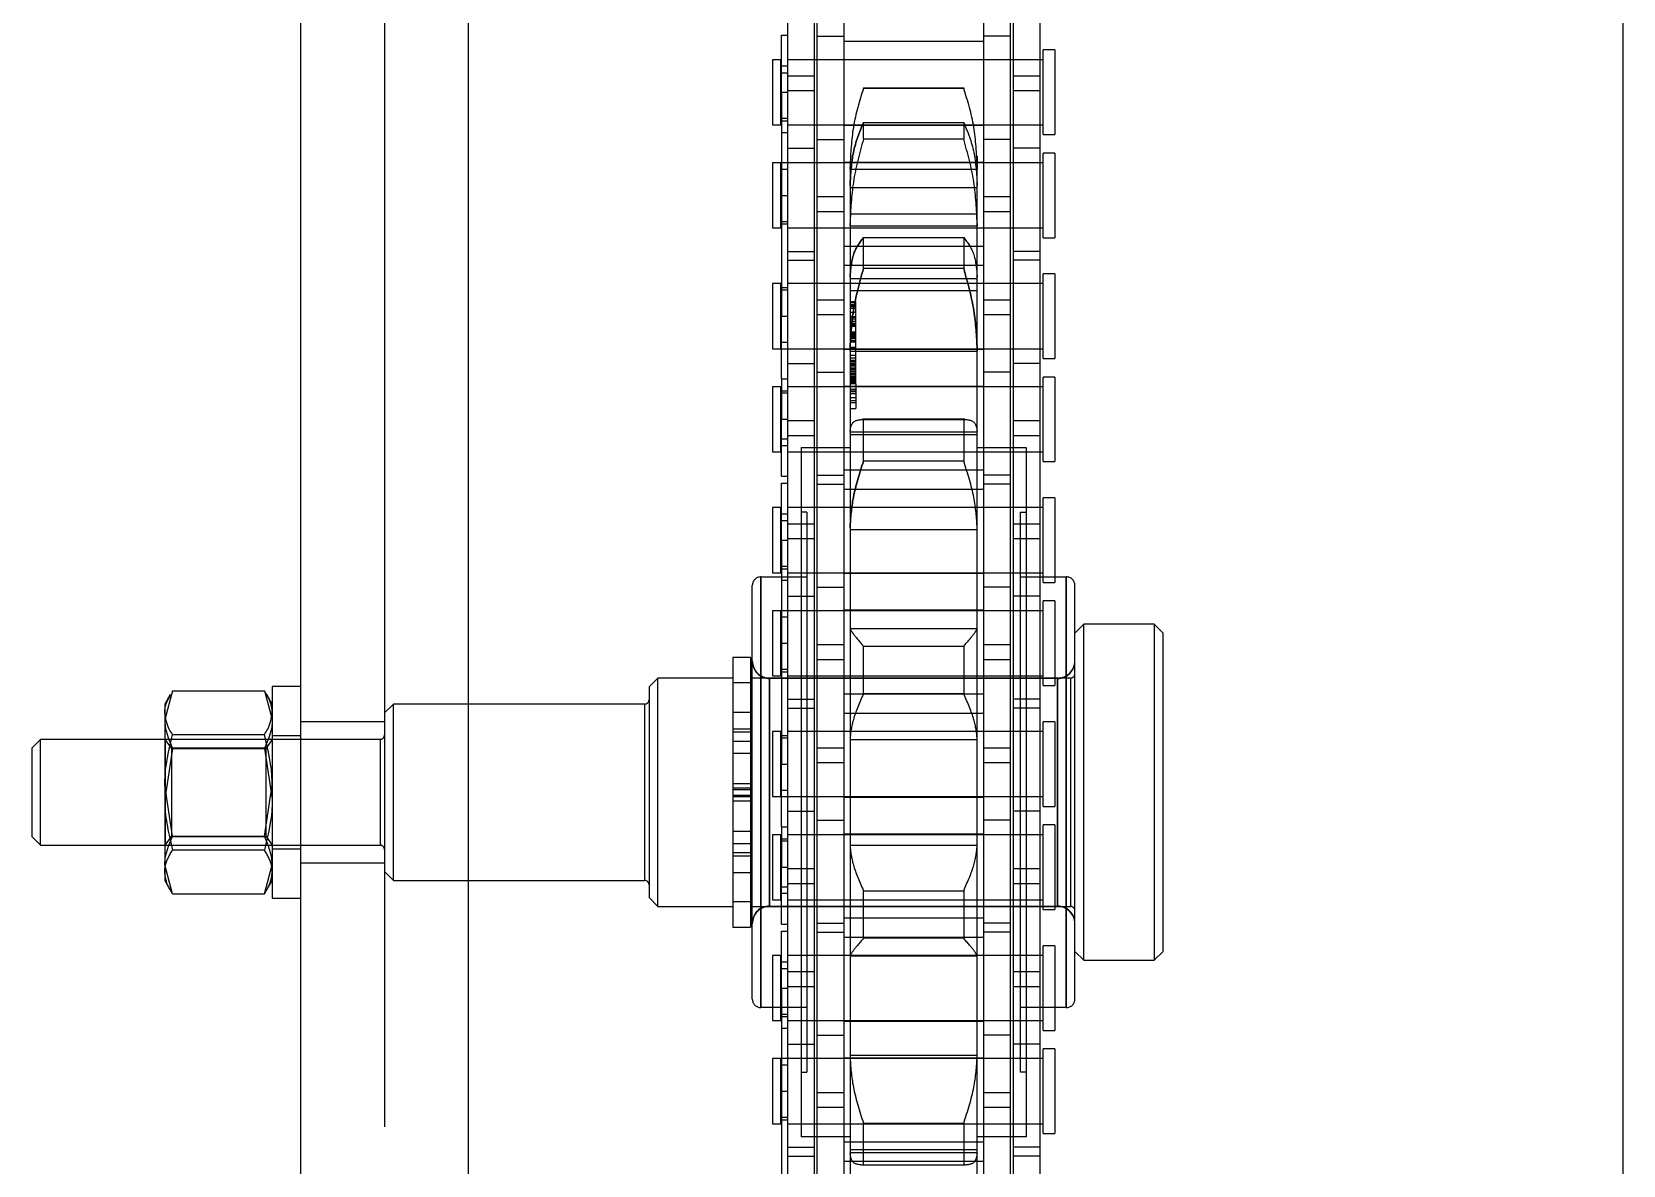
# Model space of a CAD drawing. Header units: metres. Extents: x 0 to 63075, y 0 to 44550.
# Drawn here: x 14085.4 to 14175.6, y 28495 to 28559.3 of the extents above; entities that cross this region are included whole.
import ezdxf

# ---------------------------------------------------------------- set-up
doc = ezdxf.new("R2010")
doc.units = ezdxf.units.M
doc.header["$LTSCALE"] = 75
doc.linetypes.add('HIDDEN2', pattern=[4.7625, 3.175, -1.5875])
for name, color, linetype in [('SDM', 7, 'Continuous'), ('SL4', 4, 'Continuous'), ('ST1', 7, 'HIDDEN2')]:
    doc.layers.add(name, color=color, linetype=linetype)

# ---------------------------------------------------------------- blocks, each defined once
blk = doc.blocks.new('A$Ca53c419a')
at = {"layer": 'SL4'}
for p, q in [((2113.08, 511), (2112.58, 510.5)), ((2118.08, 511), (2113.08, 511)), ((2118.58, 510.5), (2118.08, 511)), ((2112.58, 510.5), (2112.58, 503.465)), ((2112.58, 510.5), (2118.58, 510.5)), ((2118.58, 503.465), (2118.58, 510.5)), ((2109.825, 503.018), (2111.461, 503.465)), ((2109.825, 503.018), (2110.062, 503.162)), ((2109.825, 503.018), (2109.825, 497.812)), ((2110.58, 503.465), (2110.042, 503.154)), ((2111.461, 503.465), (2110.58, 503.465)), ((2115.975, 503.465), (2111.461, 503.465)), ((2113.098, 503.018), (2115.975, 503.465)), ((2113.098, 503.018), (2113.098, 497.812)), ((2120.094, 503.465), (2115.975, 503.465)), ((2118.853, 503.018), (2118.853, 497.812)), ((2120.58, 503.465), (2120.094, 503.465)), ((2121.118, 503.154), (2120.58, 503.465)), ((2121.335, 503.018), (2121.335, 497.812)), ((2109.58, 497.365), (2109.58, 495.765)), ((2121.58, 497.365), (2109.58, 497.365)), ((2109.825, 497.812), (2111.461, 497.365)), ((2109.825, 497.812), (2110.062, 497.668)), ((2110.042, 497.676), (2110.58, 497.365)), ((2113.098, 497.812), (2115.975, 497.365)), ((2120.58, 497.365), (2121.118, 497.676)), ((2121.58, 495.765), (2121.58, 497.365)), ((2334.737, 495.765), (1009.762, 495.765)), ((1009.762, 486.24), (2334.737, 486.24)), ((1009.762, 420.765), (2334.737, 420.765))]:
    blk.add_line(p, q, dxfattribs=at)
for points, knots in [([(2111.461, 503.465), (2111.5, 503.465), (2112.053, 503.458), (2112.594, 503.23), (2113.098, 503.018)], [0, 0, 0, 0, 0.070201, 1, 1, 1, 1]), ([(2115.975, 503.465), (2116.044, 503.465), (2117.015, 503.458), (2117.968, 503.23), (2118.853, 503.018)], [0, 0, 0, 0, 0.070201, 1, 1, 1, 1]), ([(2118.853, 503.018), (2118.957, 503.086), (2119.362, 503.348), (2119.782, 503.415), (2120.094, 503.465)], [0, 0, 0, 0, 0.257551, 1, 1, 1, 1]), ([(2120.094, 503.465), (2120.207, 503.46), (2120.547, 503.443), (2120.877, 503.253), (2121.098, 503.126)], [0, 0, 0, 0, 0.332546, 1, 1, 1, 1]), ([(2111.461, 497.365), (2111.5, 497.365), (2112.053, 497.372), (2112.594, 497.6), (2113.098, 497.812)], [0, 0, 0, 0, 0.070201, 1, 1, 1, 1]), ([(2115.975, 497.365), (2116.044, 497.365), (2117.015, 497.372), (2117.968, 497.6), (2118.853, 497.812)], [0, 0, 0, 0, 0.070201, 1, 1, 1, 1]), ([(2118.853, 497.812), (2118.957, 497.744), (2119.362, 497.482), (2119.782, 497.415), (2120.094, 497.365)], [0, 0, 0, 0, 0.257551, 1, 1, 1, 1]), ([(2120.094, 497.365), (2120.207, 497.372), (2120.627, 497.396), (2121.036, 497.636), (2121.335, 497.812)], [0, 0, 0, 0, 0.268634, 1, 1, 1, 1])]:
    blk.add_open_spline(points, degree=3, knots=knots, dxfattribs=at)
at = {"layer": 'ST1'}
for p, q in [((2112.307, 503.018), (2112.307, 497.812)), ((2112.58, 503.465), (2112.58, 491.25)), ((2112.58, 503.465), (2112.58, 503.44)), ((2118.58, 503.44), (2112.58, 503.44)), ((2112.58, 503.44), (2113.08, 503.089)), ((2117.837, 503.089), (2113.08, 503.089)), ((2113.08, 503.089), (2113.08, 497.715)), ((2118.062, 503.018), (2115.185, 503.465)), ((2118.08, 503.089), (2117.837, 503.089)), ((2118.062, 503.018), (2118.062, 497.812)), ((2118.08, 503.089), (2118.58, 503.44)), ((2118.08, 497.715), (2118.08, 503.089)), ((2118.58, 491.25), (2118.58, 503.465)), ((2118.58, 503.44), (2118.58, 503.465)), ((2121.335, 503.018), (2119.699, 503.465)), ((2112.38, 497.365), (2112.38, 495.765)), ((2113.08, 497.715), (2112.58, 497.365)), ((2113.08, 497.715), (2118.08, 497.715)), ((2118.062, 497.812), (2115.185, 497.365)), ((2118.58, 497.365), (2118.08, 497.715)), ((2118.78, 495.765), (2118.78, 497.365)), ((2121.335, 497.812), (2119.699, 497.365)), ((2111.58, 495.765), (2111.58, 491.003)), ((2119.58, 491.003), (2119.58, 495.765)), ((2334.737, 491.003), (1009.762, 491.003)), ((2111.08, 491), (2110.58, 490.5)), ((2120.08, 491), (2111.08, 491)), ((2118.58, 491.25), (2112.58, 491.25)), ((2120.58, 490.5), (2120.08, 491)), ((2110.58, 490.5), (2120.58, 490.5)), ((2110.58, 490.5), (2110.58, 476.25)), ((2120.58, 476.25), (2120.58, 490.5)), ((1009.762, 486.24), (2334.737, 486.24)), ((2109.605, 476), (2109.105, 475.5)), ((2121.555, 476), (2109.605, 476)), ((2120.58, 476.25), (2110.627, 476.25)), ((2122.055, 475.5), (2121.555, 476)), ((2109.105, 475.5), (2122.055, 475.5)), ((2109.105, 475.5), (2109.105, 471.245)), ((2122.055, 471.245), (2122.055, 475.5)), ((2123.223, 471.245), (2107.937, 471.245)), ((2107.937, 471.245), (2107.937, 470.245)), ((2109.38, 471.245), (2109.38, 470.145)), ((2109.38, 471.245), (2109.38, 470.245)), ((2111.033, 471.245), (2111.033, 470.245)), ((2111.984, 471.245), (2111.984, 470.245)), ((2112.159, 471.245), (2112.159, 470.245)), ((2112.676, 471.245), (2112.676, 470.245)), ((2113.38, 471.245), (2113.38, 470.245)), ((2115.08, 470.245), (2115.08, 471.245)), ((2115.33, 471.245), (2115.33, 470.245)), ((2115.419, 471.245), (2115.419, 470.245)), ((2115.741, 471.245), (2115.741, 470.245)), ((2115.83, 471.245), (2115.83, 470.245)), ((2116.08, 471.245), (2116.08, 470.245)), ((2117.78, 470.245), (2117.78, 471.245)), ((2118.484, 471.245), (2118.484, 470.245)), ((2119.001, 471.245), (2119.001, 470.245)), ((2119.176, 471.245), (2119.176, 470.245)), ((2120.127, 471.245), (2120.127, 470.245)), ((2121.78, 470.145), (2121.78, 471.245)), ((2121.78, 470.245), (2121.78, 471.245)), ((2123.223, 470.245), (2123.223, 471.245)), ((2103.854, 470.145), (2127.306, 470.145)), ((2123.223, 470.245), (2107.937, 470.245)), ((2109.105, 470.145), (2109.105, 452.105)), ((2122.055, 452.105), (2122.055, 470.145)), ((2103.365, 469.656), (2127.795, 469.656)), ((2103.365, 467.056), (2103.365, 469.656)), ((2127.795, 469.656), (2103.365, 469.656)), ((2127.795, 469.656), (2127.795, 467.056)), ((2104.476, 468.489), (2091.776, 468.489)), ((2100.473, 469), (2096.783, 469)), ((2096.783, 469), (2096.783, 468.526)), ((2096.783, 468.526), (2100.473, 468.526)), ((2097.009, 468.489), (2097.009, 468.157)), ((2097.152, 468.526), (2097.152, 468.157)), ((2098.628, 468.489), (2098.628, 468.157)), ((2100.104, 468.157), (2100.104, 468.526)), ((2100.473, 468.526), (2100.473, 469)), ((2100.473, 466.637), (2100.473, 468.489)), ((2102.18, 468.157), (2102.18, 468.489)), ((2106.321, 469), (2102.631, 469)), ((2102.631, 469), (2102.631, 468.526)), ((2102.631, 468.526), (2106.321, 468.526)), ((2102.857, 468.489), (2102.857, 468.157)), ((2103, 468.526), (2103, 468.157)), ((2104.476, 468.489), (2104.476, 468.157)), ((2104.476, 468.489), (2107.707, 468.489)), ((2105.583, 468.489), (2105.583, 468.157)), ((2105.952, 468.157), (2105.952, 468.526)), ((2106.321, 468.526), (2106.321, 469)), ((2107.707, 468.489), (2107.707, 468.157)), ((2108.097, 468.489), (2108.097, 468.157)), ((2108.097, 468.489), (2111.328, 468.489)), ((2109.105, 469.168), (2109.105, 452.832)), ((2122.03, 469.168), (2109.13, 469.168)), ((2109.13, 469.168), (2109.13, 452.832)), ((2109.13, 469.168), (2122.03, 469.168)), ((2113.173, 469), (2109.483, 469)), ((2109.483, 469), (2109.483, 468.526)), ((2109.483, 468.526), (2113.173, 468.526)), ((2109.852, 468.526), (2109.852, 468.157)), ((2110.221, 468.489), (2110.221, 468.157)), ((2111.328, 468.489), (2111.328, 468.157)), ((2113.624, 468.489), (2111.328, 468.489)), ((2112.804, 468.157), (2112.804, 468.526)), ((2112.947, 468.489), (2112.947, 468.157)), ((2113.173, 468.526), (2113.173, 469)), ((2113.624, 468.489), (2117.176, 468.489)), ((2113.624, 468.489), (2113.624, 468.157)), ((2119.021, 469), (2115.331, 469)), ((2115.331, 469), (2115.331, 468.526)), ((2115.331, 468.526), (2119.021, 468.526)), ((2115.331, 468.489), (2115.331, 466.637)), ((2115.7, 468.526), (2115.7, 468.157)), ((2117.176, 468.489), (2117.176, 468.157)), ((2129.876, 468.489), (2117.176, 468.489)), ((2118.652, 468.157), (2118.652, 468.526)), ((2118.795, 468.489), (2118.795, 468.157)), ((2119.021, 468.526), (2119.021, 469)), ((2122.03, 452.832), (2122.03, 469.168)), ((2122.055, 452.832), (2122.055, 469.168)), ((2125.873, 469), (2122.183, 469)), ((2122.183, 469), (2122.183, 468.526)), ((2122.183, 468.526), (2125.873, 468.526)), ((2122.409, 468.489), (2122.409, 468.157)), ((2122.552, 468.526), (2122.552, 468.157)), ((2124.028, 468.489), (2124.028, 468.157)), ((2125.504, 468.157), (2125.504, 468.526)), ((2125.873, 468.526), (2125.873, 469)), ((2125.873, 466.637), (2125.873, 468.489)), ((2127.58, 468.157), (2127.58, 468.489)), ((2131.721, 469), (2128.031, 469)), ((2128.031, 469), (2128.031, 468.526)), ((2128.031, 468.526), (2131.721, 468.526)), ((2128.257, 468.489), (2128.257, 468.157)), ((2128.4, 468.526), (2128.4, 468.157)), ((2129.876, 468.489), (2129.876, 468.157)), ((2129.876, 468.489), (2133.107, 468.489)), ((2130.983, 468.489), (2130.983, 468.157)), ((2131.352, 468.157), (2131.352, 468.526)), ((2131.721, 468.526), (2131.721, 469)), ((2133.107, 468.489), (2133.107, 468.157)), ((2133.497, 468.489), (2133.497, 468.157)), ((2133.497, 468.489), (2136.728, 468.489)), ((2138.573, 469), (2134.883, 469)), ((2134.883, 469), (2134.883, 468.526)), ((2134.883, 468.526), (2138.573, 468.526)), ((2135.252, 468.526), (2135.252, 468.157)), ((2135.621, 468.489), (2135.621, 468.157)), ((2136.728, 468.489), (2136.728, 468.157)), ((2139.024, 468.489), (2136.728, 468.489)), ((2138.204, 468.157), (2138.204, 468.526)), ((2138.347, 468.489), (2138.347, 468.157)), ((2138.573, 468.526), (2138.573, 469)), ((2139.024, 468.489), (2142.576, 468.489)), ((2139.024, 468.489), (2139.024, 468.157)), ((2144.421, 469), (2140.731, 469)), ((2140.731, 469), (2140.731, 468.526)), ((2140.731, 468.526), (2144.421, 468.526)), ((2140.731, 468.489), (2140.731, 466.637)), ((2141.1, 468.526), (2141.1, 468.157)), ((2142.576, 468.489), (2142.576, 468.157)), ((2155.276, 468.489), (2142.576, 468.489)), ((2144.052, 468.157), (2144.052, 468.526)), ((2144.195, 468.489), (2144.195, 468.157)), ((2144.421, 468.526), (2144.421, 469)), ((2151.273, 469), (2147.583, 469)), ((2147.583, 469), (2147.583, 468.526)), ((2147.583, 468.526), (2151.273, 468.526)), ((2147.809, 468.489), (2147.809, 468.157)), ((2147.952, 468.526), (2147.952, 468.157)), ((2149.428, 468.489), (2149.428, 468.157)), ((2150.904, 468.157), (2150.904, 468.526)), ((2151.273, 468.526), (2151.273, 469)), ((2151.273, 466.637), (2151.273, 468.489)), ((2152.98, 468.157), (2152.98, 468.489)), ((2157.121, 469), (2153.431, 469)), ((2153.431, 469), (2153.431, 468.526)), ((2153.431, 468.526), (2157.121, 468.526)), ((2153.657, 468.489), (2153.657, 468.157)), ((2153.8, 468.526), (2153.8, 468.157)), ((2155.276, 468.489), (2155.276, 468.157)), ((2155.276, 468.489), (2158.507, 468.489)), ((2156.383, 468.489), (2156.383, 468.157)), ((2156.752, 468.157), (2156.752, 468.526)), ((2157.121, 468.526), (2157.121, 469)), ((2158.507, 468.489), (2158.507, 468.157)), ((2094.951, 468.157), (2085.856, 468.157)), ((2094.951, 468.157), (2094.951, 466.637)), ((2101.301, 468.157), (2094.951, 468.157)), ((2095.453, 468.157), (2095.453, 466.637)), ((2096.783, 468.157), (2096.783, 466.637)), ((2096.783, 468.157), (2096.783, 453.659)), ((2100.473, 453.659), (2100.473, 468.157)), ((2101.301, 468.157), (2101.301, 466.637)), ((2110.396, 468.157), (2101.301, 468.157)), ((2102.631, 468.157), (2102.631, 466.637)), ((2102.631, 468.157), (2102.631, 453.659)), ((2104.548, 466.637), (2104.548, 468.157)), ((2105.408, 468.157), (2105.408, 466.637)), ((2106.321, 466.637), (2106.321, 468.157)), ((2106.321, 453.659), (2106.321, 468.157)), ((2109.483, 468.157), (2109.483, 466.637)), ((2109.483, 468.157), (2109.483, 453.659)), ((2111.256, 468.157), (2110.396, 468.157)), ((2110.396, 466.637), (2110.396, 468.157)), ((2120.351, 468.157), (2111.256, 468.157)), ((2111.256, 468.157), (2111.256, 466.637)), ((2113.173, 466.637), (2113.173, 468.157)), ((2113.173, 453.659), (2113.173, 468.157)), ((2114.503, 468.157), (2114.503, 466.637)), ((2115.331, 468.157), (2115.331, 453.659)), ((2119.021, 466.637), (2119.021, 468.157)), ((2119.021, 453.659), (2119.021, 468.157)), ((2120.351, 468.157), (2120.351, 466.637)), ((2126.701, 468.157), (2120.351, 468.157)), ((2120.853, 468.157), (2120.853, 466.637)), ((2122.183, 468.157), (2122.183, 466.637)), ((2122.183, 468.157), (2122.183, 453.659)), ((2125.873, 453.659), (2125.873, 468.157)), ((2126.701, 468.157), (2126.701, 466.637)), ((2135.796, 468.157), (2126.701, 468.157)), ((2128.031, 468.157), (2128.031, 466.637)), ((2128.031, 468.157), (2128.031, 453.659)), ((2129.948, 466.637), (2129.948, 468.157)), ((2130.808, 468.157), (2130.808, 466.637)), ((2131.721, 466.637), (2131.721, 468.157)), ((2131.721, 453.659), (2131.721, 468.157)), ((2134.883, 468.157), (2134.883, 466.637)), ((2134.883, 468.157), (2134.883, 453.659)), ((2136.656, 468.157), (2135.796, 468.157)), ((2135.796, 466.637), (2135.796, 468.157)), ((2145.751, 468.157), (2136.656, 468.157)), ((2136.656, 468.157), (2136.656, 466.637)), ((2138.573, 466.637), (2138.573, 468.157)), ((2138.573, 453.659), (2138.573, 468.157)), ((2139.903, 468.157), (2139.903, 466.637)), ((2140.731, 468.157), (2140.731, 453.659)), ((2144.421, 466.637), (2144.421, 468.157)), ((2144.421, 453.659), (2144.421, 468.157)), ((2145.751, 468.157), (2145.751, 466.637)), ((2152.101, 468.157), (2145.751, 468.157)), ((2146.253, 468.157), (2146.253, 466.637)), ((2147.583, 468.157), (2147.583, 466.637)), ((2147.583, 468.157), (2147.583, 453.659)), ((2151.273, 453.659), (2151.273, 468.157)), ((2152.101, 468.157), (2152.101, 466.637)), ((2161.196, 468.157), (2152.101, 468.157)), ((2153.431, 468.157), (2153.431, 466.637)), ((2153.431, 468.157), (2153.431, 453.659)), ((2155.348, 466.637), (2155.348, 468.157)), ((2156.208, 468.157), (2156.208, 466.637)), ((2157.121, 466.637), (2157.121, 468.157)), ((2157.121, 453.659), (2157.121, 468.157)), ((2094.951, 466.637), (2085.856, 466.637)), ((2101.301, 466.637), (2094.951, 466.637)), ((2096.036, 464.605), (2096.036, 467.375)), ((2135.124, 467.375), (2096.036, 467.375)), ((2099.7, 467.375), (2099.7, 467.056)), ((2131.459, 467.056), (2099.7, 467.056)), ((2110.396, 466.637), (2101.301, 466.637)), ((2111.256, 466.637), (2110.396, 466.637)), ((2120.351, 466.637), (2111.256, 466.637)), ((2126.701, 466.637), (2120.351, 466.637)), ((2135.796, 466.637), (2126.701, 466.637)), ((2131.459, 467.056), (2131.459, 467.375)), ((2135.124, 467.375), (2135.124, 464.605)), ((2136.656, 466.637), (2135.796, 466.637)), ((2145.751, 466.637), (2136.656, 466.637)), ((2152.101, 466.637), (2145.751, 466.637)), ((2161.196, 466.637), (2152.101, 466.637)), ((2097.696, 466.485), (2088.601, 466.485)), ((2096.783, 466.485), (2096.783, 464.965)), ((2098.556, 466.485), (2097.696, 466.485)), ((2097.696, 464.965), (2097.696, 466.485)), ((2107.651, 466.485), (2098.556, 466.485)), ((2098.556, 466.485), (2098.556, 464.965)), ((2100.473, 464.965), (2100.473, 466.485)), ((2101.803, 466.485), (2101.803, 464.965)), ((2102.631, 466.485), (2102.631, 464.965)), ((2106.321, 464.965), (2106.321, 466.485)), ((2107.651, 466.485), (2107.651, 464.965)), ((2114.001, 466.485), (2107.651, 466.485)), ((2108.153, 466.485), (2108.153, 464.965)), ((2109.483, 466.485), (2109.483, 464.965)), ((2113.173, 464.965), (2113.173, 466.485)), ((2114.001, 466.485), (2114.001, 464.965)), ((2123.096, 466.485), (2114.001, 466.485)), ((2115.331, 466.485), (2115.331, 464.965)), ((2117.248, 464.965), (2117.248, 466.485)), ((2118.108, 466.485), (2118.108, 464.965)), ((2119.021, 464.965), (2119.021, 466.485)), ((2122.183, 466.485), (2122.183, 464.965)), ((2123.956, 466.485), (2123.096, 466.485)), ((2123.096, 464.965), (2123.096, 466.485)), ((2133.051, 466.485), (2123.956, 466.485)), ((2123.956, 466.485), (2123.956, 464.965)), ((2125.873, 464.965), (2125.873, 466.485)), ((2127.203, 466.485), (2127.203, 464.965)), ((2128.031, 466.485), (2128.031, 464.965)), ((2131.721, 464.965), (2131.721, 466.485)), ((2133.051, 466.485), (2133.051, 464.965)), ((2139.401, 466.485), (2133.051, 466.485)), ((2133.553, 466.485), (2133.553, 464.965)), ((2134.883, 466.485), (2134.883, 464.965)), ((2138.573, 464.965), (2138.573, 466.485)), ((2139.401, 466.485), (2139.401, 464.965)), ((2148.496, 466.485), (2139.401, 466.485)), ((2140.731, 466.485), (2140.731, 464.965)), ((2142.648, 464.965), (2142.648, 466.485)), ((2143.508, 466.485), (2143.508, 464.965)), ((2144.421, 464.965), (2144.421, 466.485)), ((2147.583, 466.485), (2147.583, 464.965)), ((2149.356, 466.485), (2148.496, 466.485)), ((2148.496, 464.965), (2148.496, 466.485)), ((2158.451, 466.485), (2149.356, 466.485)), ((2149.356, 466.485), (2149.356, 464.965)), ((2151.273, 464.965), (2151.273, 466.485)), ((2152.603, 466.485), (2152.603, 464.965)), ((2153.431, 466.485), (2153.431, 464.965)), ((2157.121, 464.965), (2157.121, 466.485)), ((2158.451, 466.485), (2158.451, 464.965)), ((2164.801, 466.485), (2158.451, 466.485)), ((2097.696, 464.965), (2088.601, 464.965)), ((2094.668, 464.965), (2094.668, 457.035)), ((2095.736, 457.035), (2095.736, 464.965)), ((2096.783, 464.965), (2096.783, 457.035)), ((2098.556, 464.965), (2097.696, 464.965)), ((2107.651, 464.965), (2098.556, 464.965)), ((2100.473, 457.035), (2100.473, 464.965)), ((2100.516, 464.965), (2100.516, 457.035)), ((2102.588, 457.035), (2102.588, 464.965)), ((2102.631, 464.965), (2102.631, 457.035)), ((2106.321, 457.035), (2106.321, 464.965)), ((2107.368, 464.965), (2107.368, 457.035)), ((2114.001, 464.965), (2107.651, 464.965)), ((2108.436, 457.035), (2108.436, 464.965)), ((2109.483, 464.965), (2109.483, 457.035)), ((2113.173, 457.035), (2113.173, 464.965)), ((2113.216, 464.965), (2113.216, 457.035)), ((2123.096, 464.965), (2114.001, 464.965)), ((2115.288, 457.035), (2115.288, 464.965)), ((2115.331, 464.965), (2115.331, 457.035)), ((2119.021, 457.035), (2119.021, 464.965)), ((2120.068, 464.965), (2120.068, 457.035)), ((2121.136, 457.035), (2121.136, 464.965)), ((2122.183, 464.965), (2122.183, 457.035)), ((2123.956, 464.965), (2123.096, 464.965)), ((2133.051, 464.965), (2123.956, 464.965)), ((2125.873, 457.035), (2125.873, 464.965)), ((2125.916, 464.965), (2125.916, 457.035)), ((2127.988, 457.035), (2127.988, 464.965)), ((2128.031, 464.965), (2128.031, 457.035)), ((2131.721, 457.035), (2131.721, 464.965)), ((2132.768, 464.965), (2132.768, 457.035)), ((2139.401, 464.965), (2133.051, 464.965)), ((2133.836, 457.035), (2133.836, 464.965)), ((2134.883, 464.965), (2134.883, 457.035)), ((2138.573, 457.035), (2138.573, 464.965)), ((2138.616, 464.965), (2138.616, 457.035)), ((2148.496, 464.965), (2139.401, 464.965)), ((2140.688, 457.035), (2140.688, 464.965)), ((2140.731, 464.965), (2140.731, 457.035)), ((2144.421, 457.035), (2144.421, 464.965)), ((2145.468, 464.965), (2145.468, 457.035)), ((2146.536, 457.035), (2146.536, 464.965)), ((2147.583, 464.965), (2147.583, 457.035)), ((2149.356, 464.965), (2148.496, 464.965)), ((2158.451, 464.965), (2149.356, 464.965)), ((2151.273, 457.035), (2151.273, 464.965)), ((2151.316, 464.965), (2151.316, 457.035)), ((2153.388, 457.035), (2153.388, 464.965)), ((2153.431, 464.965), (2153.431, 457.035)), ((2157.121, 457.035), (2157.121, 464.965)), ((2158.168, 464.965), (2158.168, 457.035)), ((2164.801, 464.965), (2158.451, 464.965)), ((2095.106, 464.605), (2090.561, 464.605)), ((2094.434, 463.843), (2096.81, 463.843)), ((2094.434, 458.157), (2094.434, 463.843)), ((2100.588, 464.605), (2095.106, 464.605)), ((2095.144, 464.605), (2095.144, 457.395)), ((2095.294, 457.395), (2095.294, 464.605)), ((2096.81, 463.843), (2096.81, 458.157)), ((2100.676, 464.605), (2100.588, 464.605)), ((2100.676, 464.605), (2100.676, 457.395)), ((2106.298, 464.605), (2100.676, 464.605)), ((2106.298, 464.605), (2106.298, 457.395)), ((2106.304, 464.605), (2106.298, 464.605)), ((2112.538, 464.605), (2106.304, 464.605)), ((2107.298, 463.843), (2109.999, 463.843)), ((2107.298, 458.157), (2107.298, 463.843)), ((2109.999, 463.843), (2109.999, 458.157)), ((2112.588, 464.605), (2112.538, 464.605)), ((2112.588, 464.605), (2112.588, 457.395)), ((2118.572, 464.605), (2112.588, 464.605)), ((2118.572, 464.605), (2118.572, 457.395)), ((2118.622, 464.605), (2118.572, 464.605)), ((2124.856, 464.605), (2118.622, 464.605)), ((2121.161, 458.157), (2121.161, 463.843)), ((2121.161, 463.843), (2123.862, 463.843)), ((2123.862, 463.843), (2123.862, 458.157)), ((2124.862, 464.605), (2124.856, 464.605)), ((2124.862, 464.605), (2124.862, 457.395)), ((2130.484, 464.605), (2124.862, 464.605)), ((2130.484, 464.605), (2130.484, 457.395)), ((2130.572, 464.605), (2130.484, 464.605)), ((2136.054, 464.605), (2130.572, 464.605)), ((2134.35, 458.157), (2134.35, 463.843)), ((2134.35, 463.843), (2136.726, 463.843)), ((2135.866, 464.605), (2135.866, 457.395)), ((2136.016, 464.605), (2136.016, 457.395)), ((2140.599, 464.605), (2136.054, 464.605)), ((2136.726, 463.843), (2136.726, 458.157)), ((2136.728, 458.1), (2136.728, 463.9)), ((2137.341, 464.605), (2137.341, 464.27)), ((2138.181, 464.27), (2137.341, 464.27)), ((2137.676, 464.605), (2137.676, 464.27)), ((2137.779, 464.27), (2137.779, 464.605)), ((2137.949, 464.27), (2137.949, 464.605)), ((2138.181, 464.27), (2138.181, 464.605)), ((2138.333, 464.27), (2138.181, 464.27)), ((2138.284, 464.27), (2138.284, 464.605)), ((2138.333, 464.27), (2138.333, 464.605)), ((2138.748, 464.27), (2138.333, 464.27)), ((2138.425, 464.27), (2138.425, 464.605)), ((2138.748, 464.27), (2138.748, 464.605)), ((2138.748, 464.27), (2141.177, 464.27)), ((2138.807, 464.27), (2138.807, 464.605)), ((2138.807, 464.605), (2138.807, 464.27)), ((2138.858, 464.27), (2138.858, 464.605)), ((2138.871, 464.27), (2138.871, 464.605)), ((2138.872, 464.27), (2138.872, 464.605)), ((2138.929, 464.27), (2138.929, 464.605)), ((2139.006, 464.27), (2139.006, 464.605)), ((2139.014, 464.27), (2139.014, 464.605)), ((2139.045, 464.27), (2139.045, 464.605)), ((2139.119, 464.605), (2139.119, 464.27)), ((2139.122, 464.27), (2139.122, 464.605)), ((2139.13, 464.27), (2139.13, 464.605)), ((2139.143, 464.27), (2139.143, 464.605)), ((2139.236, 464.27), (2139.236, 464.605)), ((2139.256, 464.27), (2139.256, 464.605)), ((2139.264, 464.27), (2139.264, 464.605)), ((2139.332, 464.27), (2139.332, 464.605)), ((2139.425, 464.27), (2139.425, 464.605)), ((2139.509, 464.27), (2139.509, 464.605)), ((2139.589, 464.27), (2139.589, 464.605)), ((2139.638, 464.27), (2139.638, 464.605)), ((2139.741, 464.27), (2139.741, 464.605)), ((2139.774, 464.27), (2139.774, 464.605)), ((2139.776, 464.27), (2139.776, 464.605)), ((2139.809, 464.27), (2139.809, 464.605)), ((2139.848, 464.27), (2139.848, 464.605)), ((2139.882, 464.27), (2139.882, 464.605)), ((2139.886, 464.27), (2139.886, 464.605)), ((2139.911, 464.27), (2139.911, 464.605)), ((2139.915, 464.27), (2139.915, 464.605)), ((2140.003, 464.27), (2140.003, 464.605)), ((2140.017, 464.27), (2140.017, 464.605)), ((2140.033, 464.27), (2140.033, 464.605)), ((2140.052, 464.27), (2140.052, 464.605)), ((2140.06, 464.27), (2140.06, 464.605)), ((2140.194, 464.27), (2140.194, 464.605)), ((2140.353, 464.27), (2140.353, 464.605)), ((2140.599, 464.605), (2140.599, 457.395)), ((2140.715, 464.605), (2140.599, 464.605)), ((2140.599, 464.605), (2140.715, 464.605)), ((2140.688, 464.27), (2140.688, 464.605)), ((2144.783, 464.605), (2140.715, 464.605)), ((2140.736, 464.27), (2140.736, 464.605)), ((2140.797, 464.27), (2140.797, 464.605)), ((2141.097, 464.27), (2141.097, 464.605)), ((2141.138, 464.27), (2141.138, 464.605)), ((2141.159, 464.27), (2141.159, 464.605)), ((2141.177, 464.27), (2141.177, 464.605)), ((2141.177, 464.27), (2141.567, 464.27)), ((2141.287, 464.27), (2141.287, 464.605)), ((2141.333, 464.27), (2141.333, 464.605)), ((2141.413, 464.27), (2141.413, 464.605)), ((2141.467, 464.27), (2141.467, 464.605)), ((2141.522, 464.27), (2141.522, 464.605)), ((2141.539, 464.27), (2141.539, 464.605)), ((2141.56, 464.27), (2141.56, 464.605)), ((2141.567, 464.27), (2141.567, 464.605)), ((2141.567, 464.27), (2142.415, 464.27)), ((2141.64, 464.27), (2141.64, 464.605)), ((2141.663, 464.27), (2141.663, 464.605)), ((2141.998, 464.27), (2141.998, 464.605)), ((2142.025, 464.27), (2142.025, 464.605)), ((2142.071, 464.27), (2142.071, 464.605)), ((2142.109, 464.27), (2142.109, 464.605)), ((2142.157, 464.27), (2142.157, 464.605)), ((2142.278, 464.27), (2142.278, 464.605)), ((2142.415, 464.27), (2142.415, 464.605)), ((2142.415, 464.27), (2142.697, 464.27)), ((2142.51, 464.27), (2142.51, 464.605)), ((2142.531, 464.27), (2142.531, 464.605)), ((2142.697, 464.27), (2142.781, 464.27)), ((2142.781, 464.27), (2142.781, 464.605)), ((2142.781, 464.27), (2143.106, 464.27)), ((2143.015, 464.27), (2143.015, 464.605)), ((2143.106, 464.27), (2143.106, 464.605)), ((2143.106, 464.27), (2143.142, 464.27)), ((2143.142, 464.27), (2143.142, 464.605)), ((2143.142, 464.27), (2143.349, 464.27)), ((2143.184, 464.27), (2143.184, 464.605)), ((2143.222, 464.27), (2143.222, 464.605)), ((2143.339, 464.27), (2143.339, 464.605)), ((2143.349, 464.27), (2143.349, 464.605)), ((2143.349, 464.27), (2143.384, 464.27)), ((2143.369, 464.27), (2143.369, 464.605)), ((2143.384, 464.27), (2143.384, 464.605)), ((2144.036, 464.605), (2144.036, 457.395)), ((2144.705, 464.605), (2144.705, 457.395)), ((2147.697, 464.605), (2144.783, 464.605)), ((2145.276, 463.843), (2147.039, 463.843)), ((2145.276, 458.157), (2145.276, 463.843)), ((2147.039, 463.843), (2147.039, 458.157)), ((2147.697, 464.605), (2147.697, 457.395)), ((2147.825, 464.605), (2147.697, 464.605)), ((2147.697, 464.605), (2147.825, 464.605)), ((2149.99, 464.605), (2147.825, 464.605)), ((2148.383, 464.605), (2148.383, 457.395)), ((2149.881, 464.605), (2149.881, 457.395)), ((2150.92, 464.605), (2149.99, 464.605)), ((2150.92, 464.605), (2150.92, 457.395)), ((2151.047, 464.605), (2150.92, 464.605)), ((2150.92, 464.605), (2151.047, 464.605)), ((2151.187, 464.605), (2151.047, 464.605)), ((2152.62, 458.157), (2152.62, 463.843)), ((2152.62, 463.843), (2153.558, 463.843)), ((2153.558, 463.843), (2153.558, 458.157)), ((2155.496, 458.157), (2155.496, 463.843)), ((2155.496, 463.843), (2155.52, 463.843)), ((2155.52, 463.843), (2155.52, 458.157)), ((2096.81, 458.157), (2094.434, 458.157)), ((2109.999, 458.157), (2107.298, 458.157)), ((2123.862, 458.157), (2121.161, 458.157)), ((2136.726, 458.157), (2134.35, 458.157)), ((2147.039, 458.157), (2145.276, 458.157)), ((2153.558, 458.157), (2152.62, 458.157)), ((2155.52, 458.157), (2155.496, 458.157)), ((2097.696, 457.035), (2088.601, 457.035)), ((2090.561, 457.395), (2095.106, 457.395)), ((2095.106, 457.395), (2100.588, 457.395)), ((2096.036, 454.625), (2096.036, 457.395)), ((2096.783, 457.035), (2096.783, 455.515)), ((2098.556, 457.035), (2097.696, 457.035)), ((2097.696, 455.515), (2097.696, 457.035)), ((2107.651, 457.035), (2098.556, 457.035)), ((2098.556, 457.035), (2098.556, 455.515)), ((2100.473, 455.515), (2100.473, 457.035)), ((2100.588, 457.395), (2100.676, 457.395)), ((2100.676, 457.395), (2106.298, 457.395)), ((2101.803, 455.515), (2101.803, 457.035)), ((2102.631, 457.035), (2102.631, 455.515)), ((2106.298, 457.395), (2106.304, 457.395)), ((2106.304, 457.395), (2112.538, 457.395)), ((2106.321, 455.515), (2106.321, 457.035)), ((2107.651, 455.515), (2107.651, 457.035)), ((2114.001, 457.035), (2107.651, 457.035)), ((2108.153, 455.515), (2108.153, 457.035)), ((2109.483, 457.035), (2109.483, 455.515)), ((2112.538, 457.395), (2112.588, 457.395)), ((2112.588, 457.395), (2118.572, 457.395)), ((2113.173, 455.515), (2113.173, 457.035)), ((2114.001, 455.515), (2114.001, 457.035)), ((2123.096, 457.035), (2114.001, 457.035)), ((2115.331, 457.035), (2115.331, 455.515)), ((2117.248, 455.515), (2117.248, 457.035)), ((2118.108, 457.035), (2118.108, 455.515)), ((2118.572, 457.395), (2118.622, 457.395)), ((2118.622, 457.395), (2124.856, 457.395)), ((2119.021, 455.515), (2119.021, 457.035)), ((2122.183, 457.035), (2122.183, 455.515)), ((2123.956, 457.035), (2123.096, 457.035)), ((2123.096, 455.515), (2123.096, 457.035)), ((2133.051, 457.035), (2123.956, 457.035)), ((2123.956, 457.035), (2123.956, 455.515)), ((2124.856, 457.395), (2124.862, 457.395)), ((2124.862, 457.395), (2130.484, 457.395)), ((2125.873, 455.515), (2125.873, 457.035)), ((2127.203, 455.515), (2127.203, 457.035)), ((2128.031, 457.035), (2128.031, 455.515)), ((2130.484, 457.395), (2130.572, 457.395)), ((2130.572, 457.395), (2136.054, 457.395)), ((2131.721, 455.515), (2131.721, 457.035)), ((2133.051, 455.515), (2133.051, 457.035)), ((2139.401, 457.035), (2133.051, 457.035)), ((2133.553, 455.515), (2133.553, 457.035)), ((2134.883, 457.035), (2134.883, 455.515)), ((2135.124, 457.395), (2135.124, 454.625)), ((2136.054, 457.395), (2140.599, 457.395)), ((2138.573, 455.515), (2138.573, 457.035)), ((2139.401, 455.515), (2139.401, 457.035)), ((2148.496, 457.035), (2139.401, 457.035)), ((2140.599, 457.395), (2140.715, 457.395)), ((2140.715, 457.395), (2140.599, 457.395)), ((2140.715, 457.395), (2144.783, 457.395)), ((2140.731, 457.035), (2140.731, 455.515)), ((2142.648, 455.515), (2142.648, 457.035)), ((2143.508, 457.035), (2143.508, 455.515)), ((2144.421, 455.515), (2144.421, 457.035)), ((2144.783, 457.395), (2147.697, 457.395)), ((2147.583, 457.035), (2147.583, 455.515)), ((2147.697, 457.395), (2147.825, 457.395)), ((2147.825, 457.395), (2147.697, 457.395)), ((2147.825, 457.395), (2149.99, 457.395)), ((2149.356, 457.035), (2148.496, 457.035)), ((2148.496, 455.515), (2148.496, 457.035)), ((2158.451, 457.035), (2149.356, 457.035)), ((2149.356, 457.035), (2149.356, 455.515)), ((2149.99, 457.395), (2150.92, 457.395)), ((2150.92, 457.395), (2151.047, 457.395)), ((2151.047, 457.395), (2150.92, 457.395)), ((2151.661, 457.447), (2151.047, 457.395)), ((2151.047, 457.395), (2151.187, 457.395)), ((2151.667, 457.404), (2151.187, 457.395)), ((2151.273, 455.515), (2151.273, 457.035)), ((2152.603, 455.515), (2152.603, 457.035)), ((2153.431, 457.035), (2153.431, 455.515)), ((2157.121, 455.515), (2157.121, 457.035)), ((2158.451, 455.515), (2158.451, 457.035)), ((2164.801, 457.035), (2158.451, 457.035)), ((2094.951, 455.363), (2085.856, 455.363)), ((2097.696, 455.515), (2088.601, 455.515)), ((2094.951, 453.843), (2094.951, 455.363)), ((2101.301, 455.363), (2094.951, 455.363)), ((2095.453, 453.843), (2095.453, 455.363)), ((2096.783, 455.363), (2096.783, 453.843)), ((2098.556, 455.515), (2097.696, 455.515)), ((2107.651, 455.515), (2098.556, 455.515)), ((2099.7, 454.625), (2099.7, 454.944)), ((2099.7, 454.944), (2131.459, 454.944)), ((2100.473, 453.843), (2100.473, 455.363)), ((2101.301, 453.843), (2101.301, 455.363)), ((2110.396, 455.363), (2101.301, 455.363)), ((2102.631, 455.363), (2102.631, 453.843)), ((2103.365, 452.344), (2103.365, 454.944)), ((2104.548, 453.843), (2104.548, 455.363)), ((2105.408, 455.363), (2105.408, 453.843)), ((2106.321, 453.843), (2106.321, 455.363)), ((2114.001, 455.515), (2107.651, 455.515)), ((2109.483, 455.363), (2109.483, 453.843)), ((2111.256, 455.363), (2110.396, 455.363)), ((2110.396, 453.843), (2110.396, 455.363)), ((2120.351, 455.363), (2111.256, 455.363)), ((2111.256, 455.363), (2111.256, 453.843)), ((2113.173, 453.843), (2113.173, 455.363)), ((2123.096, 455.515), (2114.001, 455.515)), ((2114.503, 453.843), (2114.503, 455.363)), ((2115.331, 455.363), (2115.331, 453.843)), ((2119.021, 453.843), (2119.021, 455.363)), ((2120.351, 453.843), (2120.351, 455.363)), ((2126.701, 455.363), (2120.351, 455.363)), ((2120.853, 453.843), (2120.853, 455.363)), ((2122.183, 455.363), (2122.183, 453.843)), ((2123.956, 455.515), (2123.096, 455.515)), ((2133.051, 455.515), (2123.956, 455.515)), ((2125.873, 453.843), (2125.873, 455.363)), ((2126.701, 453.843), (2126.701, 455.363)), ((2135.796, 455.363), (2126.701, 455.363)), ((2127.795, 454.944), (2127.795, 452.344)), ((2128.031, 455.363), (2128.031, 453.843)), ((2129.948, 453.843), (2129.948, 455.363)), ((2130.808, 455.363), (2130.808, 453.843)), ((2131.459, 454.944), (2131.459, 454.625)), ((2131.721, 453.843), (2131.721, 455.363)), ((2139.401, 455.515), (2133.051, 455.515)), ((2134.883, 455.363), (2134.883, 453.843)), ((2136.656, 455.363), (2135.796, 455.363)), ((2135.796, 453.843), (2135.796, 455.363)), ((2145.751, 455.363), (2136.656, 455.363)), ((2136.656, 455.363), (2136.656, 453.843)), ((2138.573, 453.843), (2138.573, 455.363)), ((2148.496, 455.515), (2139.401, 455.515)), ((2139.903, 453.843), (2139.903, 455.363)), ((2140.731, 455.363), (2140.731, 453.843)), ((2144.421, 453.843), (2144.421, 455.363)), ((2145.751, 453.843), (2145.751, 455.363)), ((2152.101, 455.363), (2145.751, 455.363)), ((2146.253, 453.843), (2146.253, 455.363)), ((2147.583, 455.363), (2147.583, 453.843)), ((2149.356, 455.515), (2148.496, 455.515)), ((2158.451, 455.515), (2149.356, 455.515)), ((2151.273, 453.843), (2151.273, 455.363)), ((2152.101, 453.843), (2152.101, 455.363)), ((2161.196, 455.363), (2152.101, 455.363)), ((2153.431, 455.363), (2153.431, 453.843)), ((2155.348, 453.843), (2155.348, 455.363)), ((2156.208, 455.363), (2156.208, 453.843)), ((2157.121, 453.843), (2157.121, 455.363)), ((2164.801, 455.515), (2158.451, 455.515)), ((2135.124, 454.625), (2096.036, 454.625)), ((2094.951, 453.843), (2085.856, 453.843)), ((2101.301, 453.843), (2094.951, 453.843)), ((2096.23, 453.659), (2101.027, 453.659)), ((2096.23, 453.659), (2096.23, 453)), ((2101.027, 453), (2096.23, 453)), ((2101.027, 453), (2101.027, 453.659)), ((2110.396, 453.843), (2101.301, 453.843)), ((2102.078, 453.659), (2106.875, 453.659)), ((2102.078, 453.659), (2102.078, 453)), ((2106.875, 453), (2102.078, 453)), ((2106.875, 453), (2106.875, 453.659)), ((2108.929, 453.659), (2113.726, 453.659)), ((2108.929, 453.659), (2108.929, 453)), ((2113.726, 453), (2108.929, 453)), ((2111.256, 453.843), (2110.396, 453.843)), ((2120.351, 453.843), (2111.256, 453.843)), ((2113.726, 453), (2113.726, 453.659)), ((2114.778, 453.659), (2119.575, 453.659)), ((2114.778, 453.659), (2114.778, 453)), ((2119.575, 453), (2114.778, 453)), ((2119.575, 453), (2119.575, 453.659)), ((2126.701, 453.843), (2120.351, 453.843)), ((2121.629, 453.659), (2126.426, 453.659)), ((2121.629, 453.659), (2121.629, 453)), ((2126.426, 453), (2121.629, 453)), ((2126.426, 453), (2126.426, 453.659)), ((2135.796, 453.843), (2126.701, 453.843)), ((2127.478, 453.659), (2132.275, 453.659)), ((2127.478, 453.659), (2127.478, 453)), ((2132.275, 453), (2127.478, 453)), ((2132.275, 453), (2132.275, 453.659)), ((2134.329, 453.659), (2139.126, 453.659)), ((2134.329, 453.659), (2134.329, 453)), ((2139.126, 453), (2134.329, 453)), ((2136.656, 453.843), (2135.796, 453.843)), ((2145.751, 453.843), (2136.656, 453.843)), ((2139.126, 453), (2139.126, 453.659)), ((2140.178, 453.659), (2144.975, 453.659)), ((2140.178, 453.659), (2140.178, 453)), ((2144.975, 453), (2140.178, 453)), ((2144.975, 453), (2144.975, 453.659)), ((2152.101, 453.843), (2145.751, 453.843)), ((2147.029, 453.659), (2151.826, 453.659)), ((2147.029, 453.659), (2147.029, 453)), ((2151.826, 453), (2147.029, 453)), ((2151.826, 453), (2151.826, 453.659)), ((2161.196, 453.843), (2152.101, 453.843)), ((2152.878, 453.659), (2157.675, 453.659)), ((2152.878, 453.659), (2152.878, 453)), ((2157.675, 453), (2152.878, 453)), ((2157.675, 453), (2157.675, 453.659)), ((2103.365, 452.344), (2127.795, 452.344)), ((2127.795, 452.344), (2103.365, 452.344)), ((2122.055, 452.105), (2109.105, 452.105)), ((2122.03, 452.832), (2109.13, 452.832)), ((2109.13, 452.832), (2122.03, 452.832)), ((2103.854, 451.855), (2127.306, 451.855)), ((2106.555, 451.855), (2106.055, 451.355)), ((2106.055, 451.355), (2125.105, 451.355)), ((2106.055, 451.355), (2106.055, 447.355)), ((2125.105, 451.355), (2124.605, 451.855)), ((2125.105, 447.355), (2125.105, 451.355)), ((2125.105, 447.355), (2106.055, 447.355)), ((2106.055, 447.355), (2106.555, 446.855)), ((2106.555, 446.855), (2124.605, 446.855)), ((2124.605, 446.855), (2125.105, 447.355))]:
    blk.add_line(p, q, dxfattribs=at)
for centre, radius, start, end in [((2112.33, 491.25), 0.25, 270, 0), ((2118.83, 491.25), 0.25, 180, 270), ((2110.33, 476.25), 0.25, 270, 0), ((2120.83, 476.25), 0.25, 180, 270), ((2103.854, 469.656), 0.489, 90, 180), ((2108.128, 469.168), 0.977, 0, 90), ((2108.154, 469.17), 0.975, 359.89099, 89.89057), ((2123.006, 469.17), 0.975, 90.10943, 180.10901), ((2123.032, 469.168), 0.977, 90, 180), ((2127.306, 469.656), 0.489, 0, 90), ((2103.854, 452.344), 0.489, 180, 270), ((2108.128, 452.832), 0.977, 270, 0), ((2108.154, 452.83), 0.975, 270.10943, 0.10901), ((2108.855, 452.105), 0.25, 270, 0), ((2123.006, 452.83), 0.975, 179.89099, 269.89057), ((2123.032, 452.832), 0.977, 180, 270), ((2122.305, 452.105), 0.25, 180, 270), ((2127.306, 452.344), 0.489, 270, 0)]:
    blk.add_arc(centre, radius, start, end, dxfattribs=at)
for points, knots in [([(2110.062, 503.162), (2110.088, 503.178), (2110.414, 503.379), (2110.753, 503.424), (2111.066, 503.465)], [0, 0, 0, 0, 0.07729, 1, 1, 1, 1]), ([(2111.066, 503.465), (2111.179, 503.458), (2111.599, 503.434), (2112.008, 503.194), (2112.307, 503.018)], [0, 0, 0, 0, 0.2686336, 1, 1, 1, 1]), ([(2115.185, 503.465), (2115.116, 503.465), (2114.145, 503.458), (2113.192, 503.23), (2112.307, 503.018)], [0, 0, 0, 0, 0.070201, 1, 1, 1, 1]), ([(2119.699, 503.465), (2119.66, 503.465), (2119.107, 503.458), (2118.566, 503.23), (2118.062, 503.018)], [0, 0, 0, 0, 0.070201, 1, 1, 1, 1]), ([(2110.062, 497.668), (2110.088, 497.652), (2110.414, 497.451), (2110.753, 497.406), (2111.066, 497.365)], [0, 0, 0, 0, 0.07729, 1, 1, 1, 1]), ([(2111.066, 497.365), (2111.179, 497.372), (2111.599, 497.396), (2112.008, 497.636), (2112.307, 497.812)], [0, 0, 0, 0, 0.2686336, 1, 1, 1, 1]), ([(2115.185, 497.365), (2115.116, 497.365), (2114.145, 497.372), (2113.192, 497.6), (2112.307, 497.812)], [0, 0, 0, 0, 0.070201, 1, 1, 1, 1]), ([(2119.699, 497.365), (2119.66, 497.365), (2119.107, 497.372), (2118.566, 497.6), (2118.062, 497.812)], [0, 0, 0, 0, 0.070201, 1, 1, 1, 1]), ([(2094.434, 463.843), (2094.452, 464.065), (2094.488, 464.496), (2094.904, 464.57), (2095.106, 464.605)], [0, 0, 0, 0, 0.5152602, 1, 1, 1, 1]), ([(2100.588, 464.605), (2100.023, 464.57), (2098.859, 464.496), (2097.507, 464.065), (2096.81, 463.843)], [0, 0, 0, 0, 0.484737, 1, 1, 1, 1]), ([(2107.298, 463.843), (2107.036, 464.065), (2106.529, 464.496), (2106.378, 464.57), (2106.304, 464.605)], [0, 0, 0, 0, 0.515254, 1, 1, 1, 1]), ([(2112.538, 464.605), (2112.199, 464.57), (2111.499, 464.496), (2110.509, 464.065), (2109.999, 463.843)], [0, 0, 0, 0, 0.484735, 1, 1, 1, 1]), ([(2121.161, 463.843), (2120.651, 464.065), (2119.661, 464.496), (2118.961, 464.57), (2118.622, 464.605)], [0, 0, 0, 0, 0.515257, 1, 1, 1, 1]), ([(2124.856, 464.605), (2124.782, 464.57), (2124.631, 464.496), (2124.124, 464.065), (2123.862, 463.843)], [0, 0, 0, 0, 0.484725, 1, 1, 1, 1]), ([(2134.35, 463.843), (2133.653, 464.065), (2132.301, 464.496), (2131.137, 464.57), (2130.572, 464.605)], [0, 0, 0, 0, 0.515263, 1, 1, 1, 1]), ([(2130.572, 464.605), (2131.137, 464.57), (2132.301, 464.496), (2133.653, 464.065), (2134.35, 463.843)], [0, 0, 0, 0, 0.484737, 1, 1, 1, 1]), ([(2136.054, 464.605), (2136.256, 464.57), (2136.672, 464.496), (2136.708, 464.065), (2136.726, 463.843)], [0, 0, 0, 0, 0.4847353, 1, 1, 1, 1]), ([(2145.276, 463.843), (2144.476, 464.065), (2142.924, 464.496), (2141.436, 464.57), (2140.715, 464.605)], [0, 0, 0, 0, 0.515264, 1, 1, 1, 1]), ([(2140.715, 464.605), (2141.436, 464.57), (2142.924, 464.496), (2144.476, 464.065), (2145.276, 463.843)], [0, 0, 0, 0, 0.484736, 1, 1, 1, 1]), ([(2144.783, 464.605), (2145.236, 464.57), (2146.168, 464.496), (2146.743, 464.065), (2147.039, 463.843)], [0, 0, 0, 0, 0.484737, 1, 1, 1, 1]), ([(2147.039, 463.843), (2146.743, 464.065), (2146.168, 464.496), (2145.236, 464.57), (2144.783, 464.605)], [0, 0, 0, 0, 0.515263, 1, 1, 1, 1]), ([(2152.62, 463.843), (2151.814, 464.065), (2150.249, 464.496), (2148.617, 464.57), (2147.825, 464.605)], [0, 0, 0, 0, 0.515256, 1, 1, 1, 1]), ([(2149.99, 464.605), (2150.638, 464.57), (2151.975, 464.496), (2153.02, 464.065), (2153.558, 463.843)], [0, 0, 0, 0, 0.484736, 1, 1, 1, 1]), ([(2153.558, 463.843), (2153.02, 464.065), (2151.975, 464.496), (2150.638, 464.57), (2149.99, 464.605)], [0, 0, 0, 0, 0.515264, 1, 1, 1, 1]), ([(2155.496, 463.843), (2154.781, 464.065), (2153.393, 464.496), (2151.813, 464.57), (2151.047, 464.605)], [0, 0, 0, 0, 0.515254, 1, 1, 1, 1]), ([(2095.106, 457.395), (2094.904, 457.43), (2094.488, 457.504), (2094.452, 457.935), (2094.434, 458.157)], [0, 0, 0, 0, 0.484735, 1, 1, 1, 1]), ([(2096.81, 458.157), (2097.507, 457.935), (2098.859, 457.504), (2100.023, 457.43), (2100.588, 457.395)], [0, 0, 0, 0, 0.515263, 1, 1, 1, 1]), ([(2106.304, 457.395), (2106.378, 457.43), (2106.529, 457.504), (2107.036, 457.935), (2107.298, 458.157)], [0, 0, 0, 0, 0.484725, 1, 1, 1, 1]), ([(2109.999, 458.157), (2110.509, 457.935), (2111.499, 457.504), (2112.199, 457.43), (2112.538, 457.395)], [0, 0, 0, 0, 0.515258, 1, 1, 1, 1]), ([(2118.622, 457.395), (2118.961, 457.43), (2119.661, 457.504), (2120.651, 457.935), (2121.161, 458.157)], [0, 0, 0, 0, 0.484735, 1, 1, 1, 1]), ([(2123.862, 458.157), (2124.124, 457.935), (2124.631, 457.504), (2124.782, 457.43), (2124.856, 457.395)], [0, 0, 0, 0, 0.515254, 1, 1, 1, 1]), ([(2130.572, 457.395), (2131.137, 457.43), (2132.301, 457.504), (2133.653, 457.935), (2134.35, 458.157)], [0, 0, 0, 0, 0.484736, 1, 1, 1, 1]), ([(2136.726, 458.157), (2136.708, 457.935), (2136.672, 457.504), (2136.256, 457.43), (2136.054, 457.395)], [0, 0, 0, 0, 0.51526, 1, 1, 1, 1]), ([(2140.715, 457.395), (2141.436, 457.43), (2142.924, 457.504), (2144.476, 457.935), (2145.276, 458.157)], [0, 0, 0, 0, 0.484736, 1, 1, 1, 1]), ([(2145.276, 458.157), (2144.476, 457.935), (2142.924, 457.504), (2141.436, 457.43), (2140.715, 457.395)], [0, 0, 0, 0, 0.515264, 1, 1, 1, 1]), ([(2147.039, 458.157), (2146.743, 457.935), (2146.168, 457.504), (2145.236, 457.43), (2144.783, 457.395)], [0, 0, 0, 0, 0.515263, 1, 1, 1, 1]), ([(2147.825, 457.395), (2148.617, 457.43), (2150.249, 457.504), (2151.814, 457.935), (2152.62, 458.157)], [0, 0, 0, 0, 0.484722, 1, 1, 1, 1]), ([(2153.558, 458.157), (2153.02, 457.935), (2151.975, 457.504), (2150.638, 457.43), (2149.99, 457.395)], [0, 0, 0, 0, 0.515264, 1, 1, 1, 1]), ([(2151.047, 457.395), (2151.812, 457.43), (2153.393, 457.504), (2154.781, 457.935), (2155.496, 458.157)], [0, 0, 0, 0, 0.484725, 1, 1, 1, 1])]:
    blk.add_open_spline(points, degree=3, knots=knots, dxfattribs=at)

msp = doc.modelspace()

# ---------------------------------------------------------------- block references
at = {"layer": 'SDM', "rotation": 90}
msp.add_blockref('A$Ca53c419a', (14596.359, 26400.599), dxfattribs=at)

doc.saveas('drawing.dxf')
